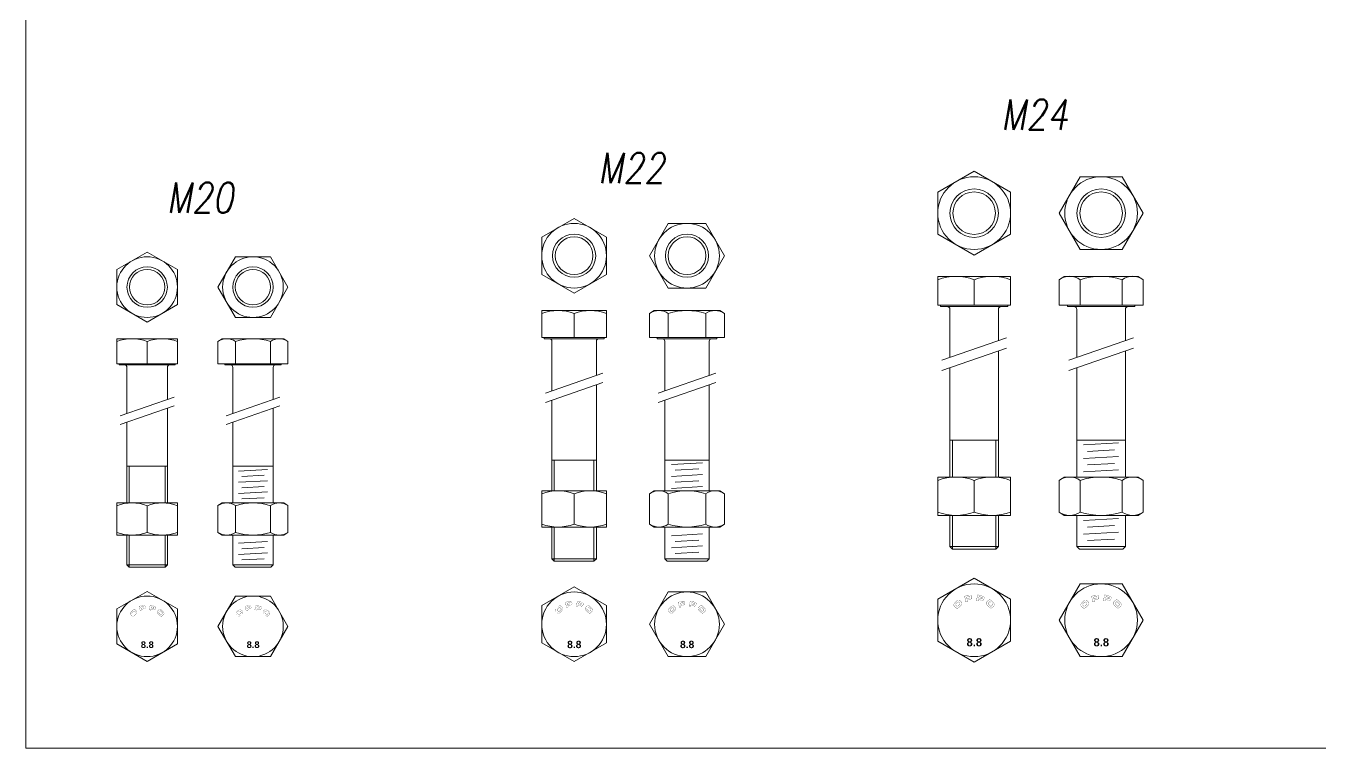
# Model space of a CAD drawing. Header units: millimetres. Extents: x 1415 to 3549, y 2194 to 4677.
# Drawn here: x 1779.981 to 1780.621, y 2306.641 to 2306.998 of the extents above; entities that cross this region are included whole.
import ezdxf
from ezdxf.enums import TextEntityAlignment as Align

# ---------------------------------------------------------------- set-up
doc = ezdxf.new("R2010")
doc.units = ezdxf.units.MM
doc.linetypes.add('TRATTO-PUNTO', pattern=[1, 0.5, -0.25, 0, -0.25])
doc.layers.add('bulloni', color=170, linetype='Continuous', lineweight=15)
doc.layers.add('Layer4', color=7, linetype='Continuous', lineweight=15)
doc.styles.add('NEGATIVO', font='swissbo.ttf', dxfattribs={"width": 0.8, "oblique": 10})
doc.styles.add('ROMANS', font='romans.shx', dxfattribs={"width": 0.8, "oblique": 10})

msp = doc.modelspace()

# ---------------------------------------------------------------- linework, layer by layer
at = {"layer": 'bulloni'}
for p, q in [((1780.46811, 2306.87442), (1780.43211, 2306.87442)), ((1780.43211, 2306.87442), (1780.43211, 2306.86009)), ((1780.46811, 2306.87442), (1780.46811, 2306.86009)), ((1780.49466, 2306.87442), (1780.49215, 2306.87275)), ((1780.5312, 2306.87442), (1780.49466, 2306.87442)), ((1780.5312, 2306.87442), (1780.53372, 2306.87275)), ((1780.45011, 2306.87275), (1780.45011, 2306.86009)), ((1780.49215, 2306.87275), (1780.49215, 2306.86009)), ((1780.50254, 2306.86009), (1780.50254, 2306.87275)), ((1780.52332, 2306.87275), (1780.52332, 2306.86009)), ((1780.53372, 2306.87275), (1780.53372, 2306.86009)), ((1780.26822, 2306.85751), (1780.23622, 2306.85751)), ((1780.23622, 2306.85751), (1780.23622, 2306.8441)), ((1780.25222, 2306.85602), (1780.25222, 2306.8441)), ((1780.26822, 2306.85751), (1780.26822, 2306.8441)), ((1780.29182, 2306.85751), (1780.28958, 2306.85602)), ((1780.28958, 2306.85602), (1780.28958, 2306.8441)), ((1780.32429, 2306.85751), (1780.29182, 2306.85751)), ((1780.29882, 2306.8441), (1780.29882, 2306.85602)), ((1780.3173, 2306.85602), (1780.3173, 2306.8441)), ((1780.32429, 2306.85751), (1780.32653, 2306.85602)), ((1780.32653, 2306.85602), (1780.32653, 2306.8441)), ((1780.46811, 2306.86009), (1780.43211, 2306.86009)), ((1780.43344, 2306.86009), (1780.43344, 2306.85942)), ((1780.46678, 2306.85942), (1780.43344, 2306.85942)), ((1780.43811, 2306.83428), (1780.43811, 2306.85809)), ((1780.46211, 2306.8426), (1780.46211, 2306.85809)), ((1780.46678, 2306.86009), (1780.46678, 2306.85942)), ((1780.53372, 2306.86009), (1780.49215, 2306.86009)), ((1780.49626, 2306.86009), (1780.49626, 2306.85942)), ((1780.5296, 2306.85942), (1780.49626, 2306.85942)), ((1780.50093, 2306.83428), (1780.50093, 2306.85809)), ((1780.52493, 2306.8426), (1780.52493, 2306.85809)), ((1780.5296, 2306.86009), (1780.5296, 2306.85942)), ((1780.056, 2306.84355), (1780.026, 2306.84355)), ((1780.026, 2306.84355), (1780.026, 2306.83111)), ((1780.041, 2306.84216), (1780.041, 2306.83111)), ((1780.056, 2306.84355), (1780.056, 2306.83111)), ((1780.07813, 2306.84355), (1780.07603, 2306.84216)), ((1780.07603, 2306.84216), (1780.07603, 2306.83111)), ((1780.10857, 2306.84355), (1780.07813, 2306.84355)), ((1780.08469, 2306.83111), (1780.08469, 2306.84216)), ((1780.10201, 2306.84216), (1780.10201, 2306.83111)), ((1780.10857, 2306.84355), (1780.11067, 2306.84216)), ((1780.11067, 2306.84216), (1780.11067, 2306.83111)), ((1780.26822, 2306.8441), (1780.23622, 2306.8441)), ((1780.2374, 2306.8441), (1780.2374, 2306.84351)), ((1780.26703, 2306.84351), (1780.2374, 2306.84351)), ((1780.24122, 2306.81771), (1780.24122, 2306.84232)), ((1780.26322, 2306.82534), (1780.26322, 2306.84232)), ((1780.26703, 2306.8441), (1780.26703, 2306.84351)), ((1780.32653, 2306.8441), (1780.28958, 2306.8441)), ((1780.29324, 2306.8441), (1780.29324, 2306.84351)), ((1780.32287, 2306.84351), (1780.29324, 2306.84351)), ((1780.29706, 2306.81771), (1780.29706, 2306.84232)), ((1780.31906, 2306.82534), (1780.31906, 2306.84232)), ((1780.32287, 2306.8441), (1780.32287, 2306.84351)), ((1780.46211, 2306.7751), (1780.46211, 2306.83746)), ((1780.52493, 2306.7751), (1780.52493, 2306.83746)), ((1780.056, 2306.83111), (1780.026, 2306.83111)), ((1780.02711, 2306.83111), (1780.02711, 2306.83055)), ((1780.05489, 2306.83055), (1780.02711, 2306.83055)), ((1780.031, 2306.80648), (1780.031, 2306.82944)), ((1780.051, 2306.81341), (1780.051, 2306.82944)), ((1780.05489, 2306.83111), (1780.05489, 2306.83055)), ((1780.11067, 2306.83111), (1780.07603, 2306.83111)), ((1780.07946, 2306.83111), (1780.07946, 2306.83055)), ((1780.10724, 2306.83055), (1780.07946, 2306.83055)), ((1780.08335, 2306.80648), (1780.08335, 2306.82944)), ((1780.10335, 2306.81341), (1780.10335, 2306.82944)), ((1780.10724, 2306.83111), (1780.10724, 2306.83055)), ((1780.43811, 2306.7751), (1780.43811, 2306.82914)), ((1780.50093, 2306.7751), (1780.50093, 2306.82914)), ((1780.26322, 2306.76833), (1780.26322, 2306.82077)), ((1780.31906, 2306.76833), (1780.31906, 2306.82077)), ((1780.24122, 2306.76833), (1780.24122, 2306.81314)), ((1780.29706, 2306.76833), (1780.29706, 2306.81314)), ((1780.051, 2306.76232), (1780.051, 2306.80913)), ((1780.10335, 2306.76232), (1780.10335, 2306.80913)), ((1780.031, 2306.76232), (1780.031, 2306.80219)), ((1780.08335, 2306.76232), (1780.08335, 2306.80219)), ((1780.46211, 2306.79342), (1780.43811, 2306.79342)), ((1780.43944, 2306.7751), (1780.43944, 2306.79342)), ((1780.46078, 2306.7751), (1780.46078, 2306.79342)), ((1780.52493, 2306.79342), (1780.50093, 2306.79342)), ((1780.50426, 2306.79098), (1780.5216, 2306.79195)), ((1780.50426, 2306.78431), (1780.5216, 2306.78528)), ((1780.50626, 2306.78776), (1780.5196, 2306.7885)), ((1780.051, 2306.78055), (1780.031, 2306.78055)), ((1780.03211, 2306.76232), (1780.03211, 2306.78055)), ((1780.04989, 2306.76232), (1780.04989, 2306.78055)), ((1780.10335, 2306.78055), (1780.08335, 2306.78055)), ((1780.08613, 2306.77804), (1780.10057, 2306.77885)), ((1780.26322, 2306.78351), (1780.24122, 2306.78351)), ((1780.2424, 2306.76833), (1780.2424, 2306.78351)), ((1780.26203, 2306.76833), (1780.26203, 2306.78351)), ((1780.31906, 2306.78351), (1780.29706, 2306.78351)), ((1780.30035, 2306.78134), (1780.31576, 2306.7822)), ((1780.30213, 2306.77847), (1780.31398, 2306.77914)), ((1780.50426, 2306.77765), (1780.5216, 2306.77862)), ((1780.50626, 2306.78109), (1780.5196, 2306.78184)), ((1780.08613, 2306.77248), (1780.10057, 2306.77329)), ((1780.0878, 2306.77536), (1780.09891, 2306.77598)), ((1780.30035, 2306.77541), (1780.31576, 2306.77627)), ((1780.30213, 2306.77255), (1780.31398, 2306.77321)), ((1780.46811, 2306.7751), (1780.43211, 2306.7751)), ((1780.43211, 2306.7751), (1780.43211, 2306.7561)), ((1780.45011, 2306.77342), (1780.45011, 2306.75777)), ((1780.46811, 2306.7751), (1780.46811, 2306.7561)), ((1780.49466, 2306.7751), (1780.49215, 2306.77342)), ((1780.49215, 2306.77342), (1780.49215, 2306.75777)), ((1780.5312, 2306.7751), (1780.49466, 2306.7751)), ((1780.50254, 2306.75777), (1780.50254, 2306.77342)), ((1780.52332, 2306.77342), (1780.52332, 2306.75777)), ((1780.5312, 2306.7751), (1780.53372, 2306.77342)), ((1780.53372, 2306.77342), (1780.53372, 2306.75777)), ((1780.08613, 2306.76693), (1780.10057, 2306.76774)), ((1780.0878, 2306.7698), (1780.09891, 2306.77042)), ((1780.26822, 2306.76833), (1780.23622, 2306.76833)), ((1780.23622, 2306.76833), (1780.23622, 2306.75033)), ((1780.25222, 2306.76684), (1780.25222, 2306.75182)), ((1780.26822, 2306.76833), (1780.26822, 2306.75033)), ((1780.29182, 2306.76833), (1780.28958, 2306.76684)), ((1780.28958, 2306.76684), (1780.28958, 2306.75182)), ((1780.32429, 2306.76833), (1780.29182, 2306.76833)), ((1780.29882, 2306.75182), (1780.29882, 2306.76684)), ((1780.30035, 2306.76949), (1780.31576, 2306.77035)), ((1780.3173, 2306.76684), (1780.3173, 2306.75182)), ((1780.32429, 2306.76833), (1780.32653, 2306.76684)), ((1780.32653, 2306.76684), (1780.32653, 2306.75182)), ((1780.056, 2306.76232), (1780.026, 2306.76232)), ((1780.026, 2306.76232), (1780.026, 2306.74632)), ((1780.041, 2306.76093), (1780.041, 2306.74772)), ((1780.056, 2306.76232), (1780.056, 2306.74632)), ((1780.07813, 2306.76232), (1780.07603, 2306.76093)), ((1780.07603, 2306.76093), (1780.07603, 2306.74772)), ((1780.10857, 2306.76232), (1780.07813, 2306.76232)), ((1780.08469, 2306.74772), (1780.08469, 2306.76093)), ((1780.0878, 2306.76424), (1780.09891, 2306.76487)), ((1780.10201, 2306.76093), (1780.10201, 2306.74772)), ((1780.10857, 2306.76232), (1780.11067, 2306.76093)), ((1780.11067, 2306.76093), (1780.11067, 2306.74772)), ((1780.46811, 2306.7561), (1780.43211, 2306.7561)), ((1780.43811, 2306.74076), (1780.43811, 2306.7561)), ((1780.43944, 2306.73942), (1780.43944, 2306.7561)), ((1780.46078, 2306.73942), (1780.46078, 2306.7561)), ((1780.46211, 2306.74076), (1780.46211, 2306.7561)), ((1780.49466, 2306.7561), (1780.49215, 2306.75777)), ((1780.5312, 2306.7561), (1780.49466, 2306.7561)), ((1780.50093, 2306.74076), (1780.50093, 2306.7561)), ((1780.50426, 2306.75353), (1780.5216, 2306.7545)), ((1780.52493, 2306.74076), (1780.52493, 2306.7561)), ((1780.5312, 2306.7561), (1780.53372, 2306.75777)), ((1780.056, 2306.74632), (1780.026, 2306.74632)), ((1780.031, 2306.73166), (1780.031, 2306.74632)), ((1780.03211, 2306.73055), (1780.03211, 2306.74632)), ((1780.04989, 2306.73055), (1780.04989, 2306.74632)), ((1780.051, 2306.73166), (1780.051, 2306.74632)), ((1780.07813, 2306.74632), (1780.07603, 2306.74772)), ((1780.10857, 2306.74632), (1780.07813, 2306.74632)), ((1780.08335, 2306.73166), (1780.08335, 2306.74632)), ((1780.10335, 2306.73166), (1780.10335, 2306.74632)), ((1780.10857, 2306.74632), (1780.11067, 2306.74772)), ((1780.26822, 2306.75033), (1780.23622, 2306.75033)), ((1780.24122, 2306.73469), (1780.24122, 2306.75033)), ((1780.2424, 2306.73351), (1780.2424, 2306.75033)), ((1780.26203, 2306.73351), (1780.26203, 2306.75033)), ((1780.26322, 2306.73469), (1780.26322, 2306.75033)), ((1780.29182, 2306.75033), (1780.28958, 2306.75182)), ((1780.32429, 2306.75033), (1780.29182, 2306.75033)), ((1780.29706, 2306.73469), (1780.29706, 2306.75033)), ((1780.30035, 2306.74605), (1780.31576, 2306.74691)), ((1780.31906, 2306.73469), (1780.31906, 2306.75033)), ((1780.32429, 2306.75033), (1780.32653, 2306.75182)), ((1780.50426, 2306.74686), (1780.5216, 2306.74783)), ((1780.50626, 2306.75031), (1780.5196, 2306.75106)), ((1780.08613, 2306.74231), (1780.10057, 2306.74312)), ((1780.0878, 2306.73963), (1780.09891, 2306.74025)), ((1780.30035, 2306.74012), (1780.31576, 2306.74099)), ((1780.30213, 2306.74319), (1780.31398, 2306.74385)), ((1780.43944, 2306.73942), (1780.43811, 2306.74076)), ((1780.46211, 2306.74076), (1780.43811, 2306.74076)), ((1780.46211, 2306.74076), (1780.46078, 2306.73942)), ((1780.50226, 2306.73942), (1780.50093, 2306.74076)), ((1780.52493, 2306.74076), (1780.50093, 2306.74076)), ((1780.50626, 2306.74364), (1780.5196, 2306.74439)), ((1780.52493, 2306.74076), (1780.5236, 2306.73942)), ((1780.08613, 2306.73675), (1780.10057, 2306.73756)), ((1780.0878, 2306.73407), (1780.09891, 2306.73469)), ((1780.2424, 2306.73351), (1780.24122, 2306.73469)), ((1780.26322, 2306.73469), (1780.24122, 2306.73469)), ((1780.26203, 2306.73351), (1780.2424, 2306.73351)), ((1780.26322, 2306.73469), (1780.26203, 2306.73351)), ((1780.29824, 2306.73351), (1780.29706, 2306.73469)), ((1780.31906, 2306.73469), (1780.29706, 2306.73469)), ((1780.31787, 2306.73351), (1780.29824, 2306.73351)), ((1780.30213, 2306.73726), (1780.31398, 2306.73792)), ((1780.31906, 2306.73469), (1780.31787, 2306.73351)), ((1780.46078, 2306.73942), (1780.43944, 2306.73942)), ((1780.5236, 2306.73942), (1780.50226, 2306.73942)), ((1780.03211, 2306.73055), (1780.031, 2306.73166)), ((1780.051, 2306.73166), (1780.031, 2306.73166)), ((1780.04989, 2306.73055), (1780.03211, 2306.73055)), ((1780.051, 2306.73166), (1780.04989, 2306.73055)), ((1780.08446, 2306.73055), (1780.08335, 2306.73166)), ((1780.10335, 2306.73166), (1780.08335, 2306.73166)), ((1780.10224, 2306.73055), (1780.08446, 2306.73055)), ((1780.10335, 2306.73166), (1780.10224, 2306.73055))]:
    msp.add_line(p, q, dxfattribs=at)
at = {"layer": 'bulloni', "linetype": 'TRATTO-PUNTO', "ltscale": 10}
for p, q in [((1780.46611, 2306.84399), (1780.43411, 2306.83289)), ((1780.52893, 2306.84399), (1780.49693, 2306.83289)), ((1780.46611, 2306.83885), (1780.43411, 2306.82775)), ((1780.52893, 2306.83885), (1780.49693, 2306.82775))]:
    msp.add_line(p, q, dxfattribs=at)
at = {"layer": 'bulloni', "linetype": 'TRATTO-PUNTO', "ltscale": 8}
for p, q in [((1780.26644, 2306.82646), (1780.23799, 2306.81659)), ((1780.32228, 2306.82646), (1780.29384, 2306.81659)), ((1780.26644, 2306.82189), (1780.23799, 2306.81203)), ((1780.32228, 2306.82189), (1780.29384, 2306.81203)), ((1780.05433, 2306.81457), (1780.02767, 2306.80532)), ((1780.05433, 2306.81028), (1780.02767, 2306.80104)), ((1780.10669, 2306.81457), (1780.08002, 2306.80532)), ((1780.10669, 2306.81028), (1780.08002, 2306.80104))]:
    msp.add_line(p, q, dxfattribs=at)
at = {"layer": 'bulloni'}
for points in [[(1780.45011, 2306.88491), (1780.46811, 2306.8953), (1780.46811, 2306.91609), (1780.45011, 2306.92648), (1780.43211, 2306.91609), (1780.43211, 2306.8953)], [(1780.49215, 2306.9057), (1780.50254, 2306.8877), (1780.52332, 2306.8877), (1780.53372, 2306.9057), (1780.52332, 2306.9237), (1780.50254, 2306.9237)], [(1780.25222, 2306.86617), (1780.26822, 2306.8754), (1780.26822, 2306.89388), (1780.25222, 2306.90312), (1780.23622, 2306.89388), (1780.23622, 2306.8754)], [(1780.28958, 2306.88464), (1780.29882, 2306.86864), (1780.3173, 2306.86864), (1780.32653, 2306.88464), (1780.3173, 2306.90064), (1780.29882, 2306.90064)], [(1780.041, 2306.85179), (1780.056, 2306.86045), (1780.056, 2306.87777), (1780.041, 2306.88643), (1780.026, 2306.87777), (1780.026, 2306.86045)], [(1780.07603, 2306.86911), (1780.08469, 2306.85411), (1780.10201, 2306.85411), (1780.11067, 2306.86911), (1780.10201, 2306.88411), (1780.08469, 2306.88411)], [(1780.25222, 2306.68373), (1780.26822, 2306.69297), (1780.26822, 2306.71144), (1780.25222, 2306.72068), (1780.23622, 2306.71144), (1780.23622, 2306.69297)], [(1780.45011, 2306.68342), (1780.46811, 2306.69381), (1780.46811, 2306.7146), (1780.45011, 2306.72499), (1780.43211, 2306.7146), (1780.43211, 2306.69381)], [(1780.49215, 2306.7042), (1780.50254, 2306.6862), (1780.52332, 2306.6862), (1780.53372, 2306.7042), (1780.52332, 2306.7222), (1780.50254, 2306.7222)], [(1780.041, 2306.68388), (1780.056, 2306.69254), (1780.056, 2306.70986), (1780.041, 2306.71852), (1780.026, 2306.70986), (1780.026, 2306.69254)], [(1780.07603, 2306.7012), (1780.08469, 2306.6862), (1780.10201, 2306.6862), (1780.11067, 2306.7012), (1780.10201, 2306.7162), (1780.08469, 2306.7162)], [(1780.28958, 2306.7022), (1780.29882, 2306.6862), (1780.3173, 2306.6862), (1780.32653, 2306.7022), (1780.3173, 2306.7182), (1780.29882, 2306.7182)]]:
    msp.add_lwpolyline(points, close=True, dxfattribs=at)
for points, const_width in [([(1780.44376, 2306.71329), (1780.44406, 2306.71286), (1780.44411, 2306.71246), (1780.44394, 2306.71206), (1780.4436, 2306.71165), (1780.4426, 2306.71064), (1780.44218, 2306.7103), (1780.44179, 2306.71013), (1780.44138, 2306.71018), (1780.44095, 2306.71049), (1780.44034, 2306.71111), (1780.44003, 2306.71153), (1780.43998, 2306.71194), (1780.44015, 2306.71234), (1780.4405, 2306.71274), (1780.4415, 2306.71375), (1780.44191, 2306.7141), (1780.44231, 2306.71427), (1780.4427, 2306.71421), (1780.44314, 2306.71391), (1780.44376, 2306.71329)], 0.000108), ([(1780.44606, 2306.7133), (1780.4469, 2306.71352), (1780.44672, 2306.71422), (1780.44841, 2306.71468), (1780.44878, 2306.71486), (1780.44895, 2306.71513), (1780.44901, 2306.71545), (1780.44896, 2306.71577), (1780.4489, 2306.71601), (1780.44876, 2306.71638), (1780.44852, 2306.71663), (1780.44816, 2306.71674), (1780.44764, 2306.71669), (1780.44532, 2306.71607), (1780.44606, 2306.7133)], 0.000108), ([(1780.44634, 2306.71562), (1780.4476, 2306.71595), (1780.4479, 2306.71595), (1780.44804, 2306.71574), (1780.44807, 2306.71564), (1780.44806, 2306.7154), (1780.44787, 2306.71525), (1780.44654, 2306.71489), (1780.44634, 2306.71562)], 0.000108), ([(1780.45119, 2306.71403), (1780.45204, 2306.71381), (1780.45222, 2306.7145), (1780.45392, 2306.71405), (1780.45433, 2306.71402), (1780.45461, 2306.71417), (1780.45482, 2306.71442), (1780.45494, 2306.71472), (1780.45501, 2306.71497), (1780.45507, 2306.71535), (1780.45499, 2306.71569), (1780.45473, 2306.71597), (1780.45425, 2306.71618), (1780.45194, 2306.7168), (1780.45119, 2306.71403)], 0.000108), ([(1780.4526, 2306.7159), (1780.45385, 2306.71557), (1780.45411, 2306.71541), (1780.45413, 2306.71516), (1780.4541, 2306.71505), (1780.45398, 2306.71485), (1780.45373, 2306.71482), (1780.4524, 2306.71518), (1780.4526, 2306.7159)], 0.000108), ([(1780.45638, 2306.71337), (1780.45608, 2306.71294), (1780.45602, 2306.71254), (1780.45619, 2306.71214), (1780.45653, 2306.71172), (1780.45754, 2306.71072), (1780.45795, 2306.71038), (1780.45835, 2306.71021), (1780.45876, 2306.71026), (1780.45919, 2306.71057), (1780.4598, 2306.71118), (1780.46011, 2306.71161), (1780.46016, 2306.71202), (1780.45999, 2306.71242), (1780.45964, 2306.71282), (1780.45864, 2306.71383), (1780.45823, 2306.71418), (1780.45783, 2306.71435), (1780.45743, 2306.71429), (1780.457, 2306.71399), (1780.45638, 2306.71337)], 0.000108), ([(1780.50658, 2306.71329), (1780.50688, 2306.71286), (1780.50694, 2306.71246), (1780.50677, 2306.71206), (1780.50643, 2306.71165), (1780.50542, 2306.71064), (1780.50501, 2306.7103), (1780.50461, 2306.71013), (1780.5042, 2306.71018), (1780.50377, 2306.71049), (1780.50316, 2306.71111), (1780.50285, 2306.71153), (1780.5028, 2306.71194), (1780.50297, 2306.71234), (1780.50332, 2306.71274), (1780.50432, 2306.71375), (1780.50473, 2306.7141), (1780.50513, 2306.71427), (1780.50553, 2306.71421), (1780.50596, 2306.71391), (1780.50658, 2306.71329)], 0.000108), ([(1780.50888, 2306.7133), (1780.50972, 2306.71352), (1780.50954, 2306.71422), (1780.51123, 2306.71468), (1780.5116, 2306.71486), (1780.51178, 2306.71513), (1780.51183, 2306.71545), (1780.51179, 2306.71577), (1780.51172, 2306.71601), (1780.51158, 2306.71638), (1780.51135, 2306.71663), (1780.51098, 2306.71674), (1780.51046, 2306.71669), (1780.50814, 2306.71607), (1780.50888, 2306.7133)], 0.000108), ([(1780.50916, 2306.71562), (1780.51042, 2306.71595), (1780.51072, 2306.71595), (1780.51086, 2306.71574), (1780.51089, 2306.71564), (1780.51089, 2306.7154), (1780.51069, 2306.71525), (1780.50936, 2306.71489), (1780.50916, 2306.71562)], 0.000108), ([(1780.51402, 2306.71403), (1780.51486, 2306.71381), (1780.51504, 2306.7145), (1780.51674, 2306.71405), (1780.51715, 2306.71402), (1780.51744, 2306.71417), (1780.51764, 2306.71442), (1780.51776, 2306.71472), (1780.51783, 2306.71497), (1780.51789, 2306.71535), (1780.51782, 2306.71569), (1780.51756, 2306.71597), (1780.51707, 2306.71618), (1780.51476, 2306.7168), (1780.51402, 2306.71403)], 0.000108), ([(1780.51542, 2306.7159), (1780.51667, 2306.71557), (1780.51694, 2306.71541), (1780.51695, 2306.71516), (1780.51692, 2306.71505), (1780.5168, 2306.71485), (1780.51656, 2306.71482), (1780.51522, 2306.71518), (1780.51542, 2306.7159)], 0.000108), ([(1780.5192, 2306.71337), (1780.5189, 2306.71294), (1780.51884, 2306.71254), (1780.51902, 2306.71214), (1780.51936, 2306.71172), (1780.52036, 2306.71072), (1780.52078, 2306.71038), (1780.52117, 2306.71021), (1780.52158, 2306.71026), (1780.52201, 2306.71057), (1780.52262, 2306.71118), (1780.52293, 2306.71161), (1780.52298, 2306.71202), (1780.52281, 2306.71242), (1780.52246, 2306.71282), (1780.52146, 2306.71383), (1780.52105, 2306.71418), (1780.52065, 2306.71435), (1780.52026, 2306.71429), (1780.51982, 2306.71399), (1780.5192, 2306.71337)], 0.000108), ([(1780.03571, 2306.70878), (1780.03596, 2306.70842), (1780.03601, 2306.70808), (1780.03586, 2306.70775), (1780.03558, 2306.70741), (1780.03474, 2306.70657), (1780.0344, 2306.70629), (1780.03406, 2306.70614), (1780.03373, 2306.70618), (1780.03337, 2306.70644), (1780.03286, 2306.70696), (1780.0326, 2306.70731), (1780.03256, 2306.70765), (1780.0327, 2306.70798), (1780.03299, 2306.70832), (1780.03383, 2306.70916), (1780.03417, 2306.70945), (1780.0345, 2306.70959), (1780.03483, 2306.70954), (1780.03519, 2306.70929), (1780.03571, 2306.70878)], 0.0000904), ([(1780.03481, 2306.70858), (1780.0345, 2306.70879), (1780.03433, 2306.70876), (1780.03414, 2306.70862), (1780.03353, 2306.708), (1780.03338, 2306.70781), (1780.03335, 2306.70764), (1780.03342, 2306.70748), (1780.03356, 2306.70733), (1780.03373, 2306.70715), (1780.0339, 2306.707), (1780.03406, 2306.70694), (1780.03421, 2306.70696), (1780.03438, 2306.70711), (1780.03504, 2306.70777), (1780.03518, 2306.70793), (1780.0352, 2306.70808), (1780.03514, 2306.70824), (1780.03499, 2306.70841), (1780.03481, 2306.70858)], 0.0000904), ([(1780.03763, 2306.70878), (1780.03833, 2306.70897), (1780.03817, 2306.70955), (1780.03959, 2306.70993), (1780.03989, 2306.71008), (1780.04004, 2306.71031), (1780.04008, 2306.71057), (1780.04005, 2306.71084), (1780.03999, 2306.71104), (1780.03987, 2306.71135), (1780.03968, 2306.71156), (1780.03938, 2306.71165), (1780.03894, 2306.71161), (1780.03701, 2306.71109), (1780.03763, 2306.70878)], 0.0000904), ([(1780.03786, 2306.71072), (1780.03891, 2306.711), (1780.03916, 2306.711), (1780.03928, 2306.71082), (1780.0393, 2306.71073), (1780.0393, 2306.71053), (1780.03913, 2306.71041), (1780.03802, 2306.71011), (1780.03786, 2306.71072)], 0.0000904), ([(1780.04191, 2306.70939), (1780.04261, 2306.70921), (1780.04276, 2306.70979), (1780.04417, 2306.70941), (1780.04451, 2306.70939), (1780.04475, 2306.70951), (1780.04493, 2306.70972), (1780.04503, 2306.70997), (1780.04508, 2306.71017), (1780.04513, 2306.71049), (1780.04507, 2306.71078), (1780.04486, 2306.71101), (1780.04445, 2306.71118), (1780.04252, 2306.7117), (1780.04191, 2306.70939)], 0.0000904), ([(1780.04307, 2306.71095), (1780.04412, 2306.71067), (1780.04434, 2306.71054), (1780.04435, 2306.71033), (1780.04433, 2306.71025), (1780.04423, 2306.71008), (1780.04402, 2306.71005), (1780.04291, 2306.71035), (1780.04307, 2306.71095)], 0.0000904), ([(1780.04623, 2306.70884), (1780.04598, 2306.70848), (1780.04593, 2306.70815), (1780.04607, 2306.70782), (1780.04635, 2306.70747), (1780.04719, 2306.70663), (1780.04754, 2306.70635), (1780.04787, 2306.70621), (1780.04821, 2306.70625), (1780.04856, 2306.70651), (1780.04908, 2306.70702), (1780.04934, 2306.70738), (1780.04938, 2306.70771), (1780.04923, 2306.70805), (1780.04894, 2306.70839), (1780.04811, 2306.70922), (1780.04777, 2306.70951), (1780.04744, 2306.70966), (1780.0471, 2306.70961), (1780.04674, 2306.70936), (1780.04623, 2306.70884)], 0.0000904), ([(1780.04712, 2306.70865), (1780.04744, 2306.70885), (1780.0476, 2306.70883), (1780.04779, 2306.70869), (1780.04841, 2306.70807), (1780.04856, 2306.70787), (1780.04858, 2306.70771), (1780.04852, 2306.70755), (1780.04837, 2306.70739), (1780.0482, 2306.70722), (1780.04804, 2306.70707), (1780.04788, 2306.707), (1780.04773, 2306.70703), (1780.04755, 2306.70717), (1780.04689, 2306.70783), (1780.04676, 2306.708), (1780.04673, 2306.70815), (1780.0468, 2306.70831), (1780.04695, 2306.70847), (1780.04712, 2306.70865)], 0.0000904), ([(1780.08806, 2306.70878), (1780.08831, 2306.70842), (1780.08836, 2306.70808), (1780.08821, 2306.70775), (1780.08793, 2306.70741), (1780.08709, 2306.70657), (1780.08675, 2306.70629), (1780.08642, 2306.70614), (1780.08608, 2306.70618), (1780.08572, 2306.70644), (1780.08521, 2306.70696), (1780.08495, 2306.70731), (1780.08491, 2306.70765), (1780.08505, 2306.70798), (1780.08534, 2306.70832), (1780.08618, 2306.70916), (1780.08652, 2306.70945), (1780.08685, 2306.70959), (1780.08718, 2306.70954), (1780.08754, 2306.70929), (1780.08806, 2306.70878)], 0.0000904), ([(1780.08717, 2306.70858), (1780.08685, 2306.70879), (1780.08668, 2306.70876), (1780.08649, 2306.70862), (1780.08588, 2306.708), (1780.08573, 2306.70781), (1780.08571, 2306.70764), (1780.08577, 2306.70748), (1780.08591, 2306.70733), (1780.08608, 2306.70715), (1780.08625, 2306.707), (1780.08641, 2306.70694), (1780.08656, 2306.70696), (1780.08673, 2306.70711), (1780.08739, 2306.70777), (1780.08753, 2306.70793), (1780.08755, 2306.70808), (1780.08749, 2306.70824), (1780.08734, 2306.70841), (1780.08717, 2306.70858)], 0.0000904), ([(1780.08998, 2306.70878), (1780.09068, 2306.70897), (1780.09052, 2306.70955), (1780.09194, 2306.70993), (1780.09224, 2306.71008), (1780.09239, 2306.71031), (1780.09243, 2306.71057), (1780.0924, 2306.71084), (1780.09234, 2306.71104), (1780.09223, 2306.71135), (1780.09203, 2306.71156), (1780.09173, 2306.71165), (1780.09129, 2306.71161), (1780.08936, 2306.71109), (1780.08998, 2306.70878)], 0.0000904), ([(1780.09021, 2306.71072), (1780.09126, 2306.711), (1780.09151, 2306.711), (1780.09163, 2306.71082), (1780.09165, 2306.71073), (1780.09165, 2306.71053), (1780.09148, 2306.71041), (1780.09037, 2306.71011), (1780.09021, 2306.71072)], 0.0000904), ([(1780.09426, 2306.70939), (1780.09496, 2306.70921), (1780.09511, 2306.70979), (1780.09652, 2306.70941), (1780.09687, 2306.70939), (1780.09711, 2306.70951), (1780.09728, 2306.70972), (1780.09738, 2306.70997), (1780.09743, 2306.71017), (1780.09749, 2306.71049), (1780.09742, 2306.71078), (1780.09721, 2306.71101), (1780.0968, 2306.71118), (1780.09487, 2306.7117), (1780.09426, 2306.70939)], 0.0000904), ([(1780.09543, 2306.71095), (1780.09647, 2306.71067), (1780.09669, 2306.71054), (1780.0967, 2306.71033), (1780.09668, 2306.71025), (1780.09658, 2306.71008), (1780.09637, 2306.71005), (1780.09526, 2306.71035), (1780.09543, 2306.71095)], 0.0000904), ([(1780.09858, 2306.70884), (1780.09833, 2306.70848), (1780.09828, 2306.70815), (1780.09842, 2306.70782), (1780.09871, 2306.70747), (1780.09954, 2306.70663), (1780.09989, 2306.70635), (1780.10022, 2306.70621), (1780.10056, 2306.70625), (1780.10092, 2306.70651), (1780.10143, 2306.70702), (1780.10169, 2306.70738), (1780.10173, 2306.70771), (1780.10159, 2306.70805), (1780.10129, 2306.70839), (1780.10046, 2306.70922), (1780.10012, 2306.70951), (1780.09979, 2306.70966), (1780.09946, 2306.70961), (1780.09909, 2306.70936), (1780.09858, 2306.70884)], 0.0000904), ([(1780.09947, 2306.70865), (1780.09979, 2306.70885), (1780.09995, 2306.70883), (1780.10014, 2306.70869), (1780.10076, 2306.70807), (1780.10091, 2306.70787), (1780.10093, 2306.70771), (1780.10087, 2306.70755), (1780.10073, 2306.70739), (1780.10055, 2306.70722), (1780.10039, 2306.70707), (1780.10023, 2306.707), (1780.10008, 2306.70703), (1780.09991, 2306.70717), (1780.09924, 2306.70783), (1780.09911, 2306.708), (1780.09908, 2306.70815), (1780.09915, 2306.70831), (1780.0993, 2306.70847), (1780.09947, 2306.70865)], 0.0000904), ([(1780.24639, 2306.71054), (1780.24667, 2306.71014), (1780.24672, 2306.70977), (1780.24657, 2306.70941), (1780.24625, 2306.70903), (1780.24533, 2306.70811), (1780.24495, 2306.70779), (1780.24459, 2306.70764), (1780.24421, 2306.70768), (1780.24382, 2306.70797), (1780.24326, 2306.70853), (1780.24297, 2306.70892), (1780.24293, 2306.70929), (1780.24309, 2306.70966), (1780.24341, 2306.71003), (1780.24433, 2306.71095), (1780.2447, 2306.71127), (1780.24506, 2306.71143), (1780.24543, 2306.71138), (1780.24583, 2306.7111), (1780.24639, 2306.71054)], 0.0000994), ([(1780.24541, 2306.71032), (1780.24506, 2306.71054), (1780.24488, 2306.71052), (1780.24467, 2306.71036), (1780.244, 2306.70969), (1780.24383, 2306.70947), (1780.24381, 2306.70929), (1780.24388, 2306.70911), (1780.24403, 2306.70894), (1780.24422, 2306.70875), (1780.2444, 2306.70858), (1780.24458, 2306.70851), (1780.24474, 2306.70854), (1780.24493, 2306.7087), (1780.24566, 2306.70942), (1780.24581, 2306.70961), (1780.24584, 2306.70977), (1780.24577, 2306.70995), (1780.2456, 2306.71013), (1780.24541, 2306.71032)], 0.0000994), ([(1780.24851, 2306.71054), (1780.24928, 2306.71075), (1780.24911, 2306.71139), (1780.25066, 2306.7118), (1780.251, 2306.71197), (1780.25116, 2306.71222), (1780.25121, 2306.71251), (1780.25117, 2306.7128), (1780.25111, 2306.71303), (1780.25098, 2306.71336), (1780.25076, 2306.7136), (1780.25043, 2306.7137), (1780.24995, 2306.71365), (1780.24783, 2306.71308), (1780.24851, 2306.71054)], 0.0000994), ([(1780.24876, 2306.71267), (1780.24991, 2306.71298), (1780.25019, 2306.71297), (1780.25032, 2306.71278), (1780.25035, 2306.71268), (1780.25034, 2306.71247), (1780.25016, 2306.71233), (1780.24894, 2306.712), (1780.24876, 2306.71267)], 0.0000994), ([(1780.25321, 2306.71121), (1780.25398, 2306.71101), (1780.25415, 2306.71165), (1780.25571, 2306.71123), (1780.25608, 2306.71121), (1780.25635, 2306.71134), (1780.25653, 2306.71157), (1780.25665, 2306.71184), (1780.25671, 2306.71207), (1780.25676, 2306.71242), (1780.25669, 2306.71273), (1780.25646, 2306.71299), (1780.25601, 2306.71318), (1780.25389, 2306.71375), (1780.25321, 2306.71121)], 0.0000994), ([(1780.2545, 2306.71293), (1780.25565, 2306.71262), (1780.25589, 2306.71248), (1780.2559, 2306.71225), (1780.25588, 2306.71215), (1780.25576, 2306.71196), (1780.25554, 2306.71194), (1780.25432, 2306.71226), (1780.2545, 2306.71293)], 0.0000994), ([(1780.25797, 2306.71061), (1780.25769, 2306.71021), (1780.25764, 2306.70984), (1780.25779, 2306.70948), (1780.25811, 2306.7091), (1780.25903, 2306.70818), (1780.25941, 2306.70786), (1780.25977, 2306.70771), (1780.26015, 2306.70775), (1780.26054, 2306.70804), (1780.2611, 2306.7086), (1780.26139, 2306.70899), (1780.26143, 2306.70937), (1780.26127, 2306.70973), (1780.26095, 2306.7101), (1780.26003, 2306.71102), (1780.25966, 2306.71135), (1780.25929, 2306.7115), (1780.25893, 2306.71145), (1780.25853, 2306.71117), (1780.25797, 2306.71061)], 0.0000994), ([(1780.25895, 2306.71039), (1780.25929, 2306.71062), (1780.25948, 2306.71059), (1780.25969, 2306.71043), (1780.26036, 2306.70976), (1780.26053, 2306.70954), (1780.26055, 2306.70936), (1780.26048, 2306.70918), (1780.26033, 2306.70901), (1780.26014, 2306.70882), (1780.25995, 2306.70865), (1780.25978, 2306.70858), (1780.25962, 2306.70861), (1780.25942, 2306.70877), (1780.2587, 2306.7095), (1780.25855, 2306.70968), (1780.25852, 2306.70984), (1780.25859, 2306.71002), (1780.25876, 2306.7102), (1780.25895, 2306.71039)], 0.0000994), ([(1780.30223, 2306.71054), (1780.30251, 2306.71014), (1780.30256, 2306.70977), (1780.30241, 2306.70941), (1780.30209, 2306.70903), (1780.30117, 2306.70811), (1780.30079, 2306.70779), (1780.30043, 2306.70764), (1780.30005, 2306.70768), (1780.29966, 2306.70797), (1780.2991, 2306.70853), (1780.29881, 2306.70892), (1780.29877, 2306.70929), (1780.29893, 2306.70966), (1780.29925, 2306.71003), (1780.30017, 2306.71095), (1780.30054, 2306.71127), (1780.30091, 2306.71143), (1780.30127, 2306.71138), (1780.30167, 2306.7111), (1780.30223, 2306.71054)], 0.0000994), ([(1780.30125, 2306.71032), (1780.30091, 2306.71054), (1780.30072, 2306.71052), (1780.30051, 2306.71036), (1780.29984, 2306.70969), (1780.29967, 2306.70947), (1780.29965, 2306.70929), (1780.29972, 2306.70911), (1780.29987, 2306.70894), (1780.30006, 2306.70875), (1780.30025, 2306.70858), (1780.30042, 2306.70851), (1780.30058, 2306.70854), (1780.30078, 2306.7087), (1780.3015, 2306.70942), (1780.30165, 2306.70961), (1780.30168, 2306.70977), (1780.30161, 2306.70995), (1780.30144, 2306.71013), (1780.30125, 2306.71032)], 0.0000994), ([(1780.30435, 2306.71054), (1780.30512, 2306.71075), (1780.30495, 2306.71139), (1780.3065, 2306.7118), (1780.30684, 2306.71197), (1780.307, 2306.71222), (1780.30705, 2306.71251), (1780.30701, 2306.7128), (1780.30695, 2306.71303), (1780.30682, 2306.71336), (1780.3066, 2306.7136), (1780.30627, 2306.7137), (1780.30579, 2306.71365), (1780.30367, 2306.71308), (1780.30435, 2306.71054)], 0.0000994), ([(1780.3046, 2306.71267), (1780.30575, 2306.71298), (1780.30603, 2306.71297), (1780.30616, 2306.71278), (1780.30619, 2306.71268), (1780.30618, 2306.71247), (1780.306, 2306.71233), (1780.30478, 2306.712), (1780.3046, 2306.71267)], 0.0000994), ([(1780.30905, 2306.71121), (1780.30982, 2306.71101), (1780.30999, 2306.71165), (1780.31155, 2306.71123), (1780.31192, 2306.71121), (1780.31219, 2306.71134), (1780.31238, 2306.71157), (1780.31249, 2306.71184), (1780.31255, 2306.71207), (1780.3126, 2306.71242), (1780.31253, 2306.71273), (1780.3123, 2306.71299), (1780.31185, 2306.71318), (1780.30973, 2306.71375), (1780.30905, 2306.71121)], 0.0000994), ([(1780.31034, 2306.71293), (1780.31149, 2306.71262), (1780.31173, 2306.71248), (1780.31174, 2306.71225), (1780.31172, 2306.71215), (1780.3116, 2306.71196), (1780.31138, 2306.71194), (1780.31016, 2306.71226), (1780.31034, 2306.71293)], 0.0000994), ([(1780.31381, 2306.71061), (1780.31353, 2306.71021), (1780.31348, 2306.70984), (1780.31363, 2306.70948), (1780.31395, 2306.7091), (1780.31487, 2306.70818), (1780.31525, 2306.70786), (1780.31561, 2306.70771), (1780.31599, 2306.70775), (1780.31638, 2306.70804), (1780.31694, 2306.7086), (1780.31723, 2306.70899), (1780.31727, 2306.70937), (1780.31712, 2306.70973), (1780.31679, 2306.7101), (1780.31587, 2306.71102), (1780.3155, 2306.71135), (1780.31514, 2306.7115), (1780.31477, 2306.71145), (1780.31437, 2306.71117), (1780.31381, 2306.71061)], 0.0000994), ([(1780.31479, 2306.71039), (1780.31514, 2306.71062), (1780.31532, 2306.71059), (1780.31553, 2306.71043), (1780.3162, 2306.70976), (1780.31637, 2306.70954), (1780.31639, 2306.70936), (1780.31633, 2306.70918), (1780.31617, 2306.70901), (1780.31598, 2306.70882), (1780.3158, 2306.70865), (1780.31562, 2306.70858), (1780.31546, 2306.70861), (1780.31527, 2306.70877), (1780.31454, 2306.7095), (1780.31439, 2306.70968), (1780.31436, 2306.70984), (1780.31443, 2306.71002), (1780.3146, 2306.7102), (1780.31479, 2306.71039)], 0.0000994), ([(1780.44269, 2306.71306), (1780.44231, 2306.7133), (1780.44211, 2306.71327), (1780.44188, 2306.7131), (1780.44114, 2306.71237), (1780.44096, 2306.71213), (1780.44093, 2306.71193), (1780.44101, 2306.71174), (1780.44118, 2306.71155), (1780.44139, 2306.71134), (1780.44159, 2306.71116), (1780.44178, 2306.71109), (1780.44196, 2306.71112), (1780.44216, 2306.71129), (1780.44296, 2306.71208), (1780.44312, 2306.71228), (1780.44315, 2306.71246), (1780.44307, 2306.71265), (1780.44289, 2306.71285), (1780.44269, 2306.71306)], 0.000108), ([(1780.45745, 2306.71313), (1780.45783, 2306.71338), (1780.45803, 2306.71335), (1780.45826, 2306.71318), (1780.459, 2306.71244), (1780.45918, 2306.71221), (1780.4592, 2306.71201), (1780.45913, 2306.71182), (1780.45896, 2306.71163), (1780.45875, 2306.71142), (1780.45855, 2306.71124), (1780.45836, 2306.71117), (1780.45818, 2306.71119), (1780.45797, 2306.71136), (1780.45718, 2306.71216), (1780.45702, 2306.71236), (1780.45699, 2306.71254), (1780.45706, 2306.71273), (1780.45724, 2306.71293), (1780.45745, 2306.71313)], 0.000108), ([(1780.50551, 2306.71306), (1780.50513, 2306.7133), (1780.50493, 2306.71327), (1780.5047, 2306.7131), (1780.50396, 2306.71237), (1780.50378, 2306.71213), (1780.50376, 2306.71193), (1780.50383, 2306.71174), (1780.504, 2306.71155), (1780.50421, 2306.71134), (1780.50441, 2306.71116), (1780.5046, 2306.71109), (1780.50478, 2306.71112), (1780.50499, 2306.71129), (1780.50578, 2306.71208), (1780.50594, 2306.71228), (1780.50597, 2306.71246), (1780.5059, 2306.71265), (1780.50572, 2306.71285), (1780.50551, 2306.71306)], 0.000108), ([(1780.52027, 2306.71313), (1780.52065, 2306.71338), (1780.52085, 2306.71335), (1780.52108, 2306.71318), (1780.52182, 2306.71244), (1780.522, 2306.71221), (1780.52203, 2306.71201), (1780.52195, 2306.71182), (1780.52178, 2306.71163), (1780.52157, 2306.71142), (1780.52137, 2306.71124), (1780.52118, 2306.71117), (1780.521, 2306.71119), (1780.52079, 2306.71136), (1780.52, 2306.71216), (1780.51984, 2306.71236), (1780.51981, 2306.71254), (1780.51989, 2306.71273), (1780.52007, 2306.71293), (1780.52027, 2306.71313)], 0.000108)]:
    msp.add_lwpolyline(points, dxfattribs=dict(at, const_width=const_width))
for centre, radius in [((1780.45011, 2306.9057), 0.018), ((1780.51293, 2306.9057), 0.018), ((1780.45011, 2306.9057), 0.012), ((1780.45011, 2306.9057), 0.0105), ((1780.51293, 2306.9057), 0.012), ((1780.51293, 2306.9057), 0.0105), ((1780.25222, 2306.88464), 0.016), ((1780.30806, 2306.88464), 0.016), ((1780.25222, 2306.88464), 0.01067), ((1780.25222, 2306.88464), 0.00933), ((1780.30806, 2306.88464), 0.01067), ((1780.30806, 2306.88464), 0.00933), ((1780.041, 2306.86911), 0.015), ((1780.09335, 2306.86911), 0.015), ((1780.041, 2306.86911), 0.01), ((1780.041, 2306.86911), 0.00875), ((1780.09335, 2306.86911), 0.01), ((1780.09335, 2306.86911), 0.00875), ((1780.45011, 2306.7042), 0.018), ((1780.51293, 2306.7042), 0.018), ((1780.041, 2306.7012), 0.015), ((1780.09335, 2306.7012), 0.015), ((1780.25222, 2306.7022), 0.016), ((1780.30806, 2306.7022), 0.016)]:
    msp.add_circle(centre, radius, dxfattribs=at)
for centre, radius, start, end in [((1780.44111, 2306.84941), 0.02501, 68.91202, 111.08798), ((1780.45911, 2306.84941), 0.02501, 68.91202, 111.08798), ((1780.49734, 2306.86553), 0.0089, 54.26215, 125.73785), ((1780.51293, 2306.84135), 0.03307, 71.68582, 108.31418), ((1780.52852, 2306.86553), 0.0089, 54.26215, 125.73785), ((1780.24422, 2306.83528), 0.02223, 68.91202, 111.08798), ((1780.26022, 2306.83528), 0.02223, 68.91202, 111.08798), ((1780.2942, 2306.8496), 0.00791, 54.26215, 125.73785), ((1780.30806, 2306.82811), 0.0294, 71.68582, 108.31418), ((1780.32191, 2306.8496), 0.00791, 54.26215, 125.73785), ((1780.43678, 2306.85809), 0.00133, 0, 90), ((1780.46344, 2306.85809), 0.00133, 90, 180), ((1780.4996, 2306.85809), 0.00133, 0, 90), ((1780.52626, 2306.85809), 0.00133, 90, 180), ((1780.0335, 2306.82271), 0.02084, 68.91202, 111.08798), ((1780.0485, 2306.82271), 0.02084, 68.91202, 111.08798), ((1780.08036, 2306.83614), 0.00741, 54.26215, 125.73785), ((1780.09335, 2306.81599), 0.02756, 71.68582, 108.31418), ((1780.10634, 2306.83614), 0.00741, 54.26215, 125.73785), ((1780.24003, 2306.84232), 0.00119, 0, 90), ((1780.2644, 2306.84232), 0.00119, 90, 180), ((1780.29587, 2306.84232), 0.00119, 0, 90), ((1780.32024, 2306.84232), 0.00119, 90, 180), ((1780.02989, 2306.82944), 0.00111, 0, 90), ((1780.05211, 2306.82944), 0.00111, 90, 180), ((1780.08224, 2306.82944), 0.00111, 0, 90), ((1780.10446, 2306.82944), 0.00111, 90, 180), ((1780.44111, 2306.75008), 0.02501, 68.91202, 111.08798), ((1780.45911, 2306.75008), 0.02501, 68.91202, 111.08798), ((1780.49734, 2306.7662), 0.0089, 54.26215, 125.73785), ((1780.51293, 2306.74202), 0.03307, 71.68582, 108.31418), ((1780.52852, 2306.7662), 0.0089, 54.26215, 125.73785), ((1780.24422, 2306.7461), 0.02223, 68.91202, 111.08798), ((1780.26022, 2306.7461), 0.02223, 68.91202, 111.08798), ((1780.2942, 2306.76042), 0.00791, 54.26215, 125.73785), ((1780.30806, 2306.73893), 0.0294, 71.68582, 108.31418), ((1780.32191, 2306.76042), 0.00791, 54.26215, 125.73785), ((1780.0335, 2306.74148), 0.02084, 68.91202, 111.08798), ((1780.0485, 2306.74148), 0.02084, 68.91202, 111.08798), ((1780.08036, 2306.75491), 0.00741, 54.26215, 125.73785), ((1780.09335, 2306.73476), 0.02756, 71.68582, 108.31418), ((1780.10634, 2306.75491), 0.00741, 54.26215, 125.73785), ((1780.44111, 2306.78111), 0.02501, 248.91202, 291.08798), ((1780.45911, 2306.78111), 0.02501, 248.91202, 291.08798), ((1780.49734, 2306.76499), 0.0089, 234.26215, 305.73785), ((1780.51293, 2306.78917), 0.03307, 251.68582, 288.31418), ((1780.52852, 2306.76499), 0.0089, 234.26215, 305.73785), ((1780.0335, 2306.76717), 0.02084, 248.91202, 291.08798), ((1780.0485, 2306.76717), 0.02084, 248.91202, 291.08798), ((1780.08036, 2306.75374), 0.00741, 234.26215, 305.73785), ((1780.09335, 2306.77388), 0.02756, 251.68582, 288.31418), ((1780.10634, 2306.75374), 0.00741, 234.26215, 305.73785), ((1780.24422, 2306.77257), 0.02223, 248.91202, 291.08798), ((1780.26022, 2306.77257), 0.02223, 248.91202, 291.08798), ((1780.2942, 2306.75824), 0.00791, 234.26215, 305.73785), ((1780.30806, 2306.77973), 0.0294, 251.68582, 288.31418), ((1780.32191, 2306.75824), 0.00791, 234.26215, 305.73785)]:
    msp.add_arc(centre, radius, start, end, dxfattribs=at)
at = {"layer": 'Layer4', "color": 251}
msp.add_lwpolyline([(1779.98101, 2307.35586), (1781.30805, 2307.35586), (1781.30805, 2306.64092), (1779.98101, 2306.64092)], close=True, dxfattribs=at)

# ---------------------------------------------------------------- texts
at = {"layer": 'bulloni', "style": 'ROMANS', "oblique": 10, "width": 0.8}
for s, p in [('M24', (1780.47992, 2306.94696)), ('M22', (1780.28056, 2306.92049)), ('M20', (1780.06718, 2306.90584))]:
    msp.add_text(s, height=0.015, dxfattribs=at).set_placement(p, align=Align.CENTER)
at = {"layer": 'bulloni', "linetype": 'Continuous', "style": 'NEGATIVO'}
for height, p in [(0.00396, (1780.44635, 2306.69134)), (0.00396, (1780.50917, 2306.69134)), (0.0033, (1780.03787, 2306.69048)), (0.0033, (1780.09022, 2306.69048)), (0.00363, (1780.24877, 2306.69041)), (0.00363, (1780.30461, 2306.69041))]:
    msp.add_text('8.8', height=height, dxfattribs=at).set_placement(p)

doc.saveas('drawing.dxf')
